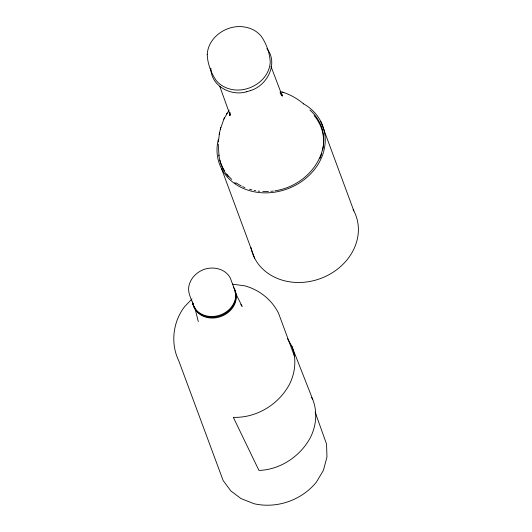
<?xml version="1.0" encoding="UTF-8"?>
<svg xmlns="http://www.w3.org/2000/svg" width="532" height="532" viewBox="0 0 532 532"><rect width="100%" height="100%" fill="white"/><g stroke="black" fill="none" stroke-linecap="round" stroke-linejoin="round"><path stroke-width="0.8" d="M229.698 112.604L229.638 114.34L229.777 112.731M218.359 142.011L219.563 132.654M229.718 112.764L229.352 114.38L229.824 112.338M220.381 129.15L223.859 119.115L229.086 110.157M219.131 134.549L220.78 127.381M226.346 114.42L227.031 113.13M223.859 119.115L224.63 117.658M191.986 298.977L184.538 306.745C172.893 321.953 170.326 343.466 178.765 360.763L223.121 480.482L230.788 490.876L240.969 498.557L253.97 503.704C276.786 508.971 301.704 500.24 316.42 482.072L323.409 470.361L326.954 457.061L326.568 444.08L315.137 412.167M250.412 90.613C267.21 85.679 278.808 63.355 266.851 48.512M210.905 68.136C210.606 85.885 231.028 96.638 246.782 91.71M246.735 91.73L250.412 90.606M232.564 284.168L244.826 285.857C259.297 289.76 271.819 299.762 278.529 313.195L294.382 356.054M280.218 91.551C288.883 93.679 296.823 98.207 303.659 103.88M282.379 92.136L283.809 92.528M280.437 93.319L281.255 94.064M280.59 93.519L282.299 95.235L280.045 92.561M280.504 93.173L282.306 96.112L270.948 66.3M240.823 304.583L242.153 306.399L234.865 291.842M287.353 338.465L291.782 346.099L312.71 399.372A59.019 50.68 -19.8 0 1 310.229 437.896C300.108 456.443 280.218 469.736 258.951 470.428L233.329 417.341C256.225 418.112 278.469 404.686 289.308 384.629A59.019 50.68 -19.8 0 0 291.789 346.099M311.499 397.291L312.71 399.372M320.73 121.329L353.88 210.958M219.743 86.244L230.097 115.058L229.658 112.864M221.525 168.644L254.675 258.266M193.994 306.745C192.198 300.214 187.73 294.063 188.734 287.001C189.838 279.672 195.051 273.667 201.575 270.462C211.244 265.654 224.983 267.962 230.316 278.037L233.894 287.719A22.138 18.833 -20.3 0 1 219.969 315.084A22.138 18.833 -20.3 0 1 192.418 302.09M194.779 307.469L198.296 321.594M219.889 160.159L220.168 161.529A53.326 45.373 -20.3 0 0 224.803 171.922M219.038 155.923L218.22 144.046M229.511 112.132L229.864 115.71L229.684 112.385M233.349 287.081A22.138 18.833 -20.3 0 1 221.159 315.529A22.138 18.833 -20.3 0 1 192.71 302.868M234.472 289.275A22.138 18.833 -20.3 0 1 220.547 316.64A22.138 18.833 -20.3 0 1 192.996 303.646M303.267 103.68A55.042 46.829 -20.3 0 1 318.635 163.384A55.042 46.829 -20.3 0 1 251.909 191.294A55.042 46.829 -20.3 0 1 218.393 139.185M309.897 110.058A53.533 45.546 -20.3 0 1 323.429 145.316C320.557 162.885 308.214 177.575 292.394 185.342L292.174 185.488A53.533 45.546 -20.3 0 1 274.958 190.828M273.328 191.061A53.533 45.546 -20.3 0 1 270.888 191.334M268.447 191.5A53.533 45.546 -20.3 0 1 262.835 191.5M259.643 191.261A53.533 45.546 -20.3 0 1 258.06 191.074M255.706 190.709A53.533 45.546 -20.3 0 1 254.163 190.416M251.895 189.897A53.533 45.546 -20.3 0 1 249.528 189.239M244.913 187.59A53.533 45.546 -20.3 0 1 242.692 186.612M241.262 185.907A53.533 45.546 -20.3 0 1 236.308 182.961M231.739 179.377A53.533 45.546 -20.3 0 1 226.772 174.05M224.464 170.752A53.533 45.546 -20.3 0 1 218.838 155.158M353.102 209.528A55.042 46.829 -20.3 0 1 320.603 278.502A55.042 46.829 -20.3 0 1 250.911 247.48M322.658 149.951A53.326 45.373 -20.3 0 0 320.224 125.22L317.518 120.185A53.326 45.373 -20.3 0 0 314.086 115.564M321.727 153.568A53.326 45.373 -20.3 0 1 319.898 158.549M235.842 183.44A53.326 45.373 -20.3 0 1 234.639 182.562M228.235 176.544A53.326 45.373 -20.3 0 1 225.249 172.607M207.227 54.517C207.56 63.747 211.104 73.017 216.271 80.625C219.929 85.047 225.156 87.946 230.702 89.243C248.205 93.459 269.185 80.837 270.243 62.111C269.744 52.907 266.352 43.558 261.059 35.996C256.597 30.643 249.887 27.538 243.031 26.786C226.452 24.785 208.165 37.14 207.227 54.517"/></g></svg>
